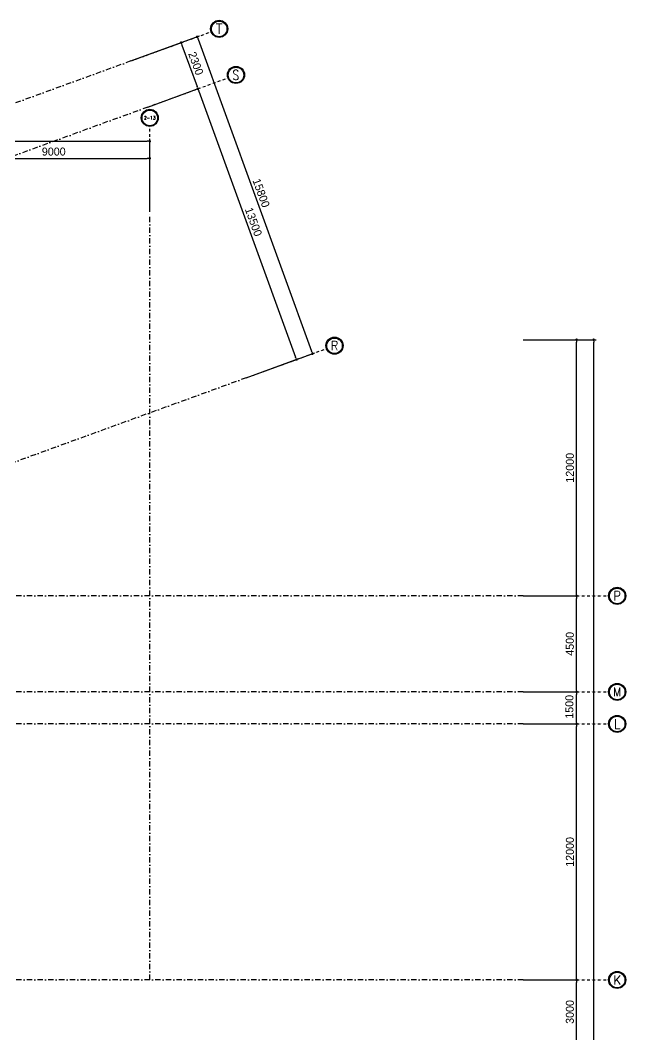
# Model space of a CAD drawing. Extents: x -354516 to 794396, y -401250 to -150594.
# Drawn here: x -246784 to -218416, y -334724 to -287188 of the extents above; entities that cross this region are included whole.
import ezdxf
from ezdxf.enums import TextEntityAlignment as Align

# ---------------------------------------------------------------- set-up
doc = ezdxf.new("R2010")
doc.units = 0
doc.header["$LTSCALE"] = 1000
doc.header["$MEASUREMENT"] = 0
doc.linetypes.add('DASHDOT2', pattern=[0.5, 0.25, -0.125, 0, -0.125])
doc.linetypes.add('DOTE', pattern=[2.42, 2, -0.2, 0.02, -0.2])
for name, color, linetype in [('5', 5, 'Continuous'), ('AXIS', 35, 'Continuous'), ('AXIS_TEXT', 7, 'Continuous'), ('DOTE', 251, 'DOTE'), ('墙体', 7, 'Continuous')]:
    doc.layers.add(name, color=color, linetype=linetype)
doc.styles.add('_TCH_AXIS', font='COMPLEX', dxfattribs={"bigfont": 'GBCBIG'})
doc.styles.add('COMPLEX', font='COMPLEX')
doc.styles.add('Word-n', font='stylu.ttf')
doc.dimstyles.new('1-150', dxfattribs={"dimscale": 150, "dimtxt": 2.5, "dimasz": 0.8, "dimexe": 0.8, "dimexo": 0, "dimgap": 0.8, "dimtad": 1, "dimdec": 0, "dimzin": 0, "dimdsep": 46, "dimtxsty": 'Word-n', "dimblk": 'DOT', "dimcen": 0, "dimclrd": 137, "dimclre": 137, "dimclrt": 35, "dimadec": 4, "dimazin": 0, "dimtfac": 1, "dimtdec": 0, "dimtofl": 0, "dimtmove": 2, "dimatfit": 3, "dimldrblk": 'A', "dimfxl": 0, "dimtolj": 1, "dimtzin": 0, "dimarcsym": 0})

# ---------------------------------------------------------------- blocks, each defined once
blk = doc.blocks.new('_AXISO')
blk.add_circle((0, 0), 0.5)
at = {"layer": 'AXIS_TEXT', "style": 'COMPLEX', "width": 1.041667}
blk.add_attdef('A', text='', height=0.56, dxfattribs=at).set_placement((-0.25, -0.28), (0.25, -0.28), align=Align.FIT)
blk = doc.blocks.new('_Dot')
at = {"color": 0, "linetype": 'ByBlock', "lineweight": -2}
blk.add_line((-0.5, 0), (-1, 0), dxfattribs=at)
at = {"color": 0, "linetype": 'ByBlock', "const_width": 0.5}
blk.add_lwpolyline([(-0.25, 0, 1), (0.25, 0, 1)], format="xyb", close=True, dxfattribs=at)
blk = doc.blocks.new('*D223')
at = {"layer": 'Defpoints', "color": 0}
for p in [(107436, 66587), (110736, 66587), (107436, -9413)]:
    blk.add_point(p, dxfattribs=at)
at = {"layer": '墙体', "color": 137, "lineweight": -2}
for p, q in [((107436, 66587), (110856, 66587)), ((110736, -9293), (110736, 66467)), ((107436, -9413), (110856, -9413))]:
    blk.add_line(p, q, dxfattribs=at)
at = {"layer": '墙体', "color": 137, "lineweight": -2, "xscale": 120, "yscale": 120, "zscale": 120}
for p, rotation in [((110736, 66587), 90), ((110736, -9413), 270)]:
    blk.add_blockref('_Dot', p, dxfattribs=dict(at, rotation=rotation))
at = {"layer": '墙体', "color": 35, "insert": (110414, 28587), "char_height": 375, "attachment_point": 5, "rotation": 90, "style": 'Word-n'}
blk.add_mtext('\\A1;76000', dxfattribs=at)
blk = doc.blocks.new('A')
at = {"color": 134}
for p, q in [((-0.37, 0), (-2.13, 0)), ((-1.44, 1.15), (-1.09, 1.44)), ((-1.44, 1.15), (-0.37, 0)), ((-1.44, -1.15), (-0.37, 0)), ((-1.09, 1.44), (0, 0)), ((-1.09, -1.44), (0, 0)), ((-1.44, -1.15), (-1.09, -1.44))]:
    blk.add_line(p, q, dxfattribs=at)
for points in [[(-1.44, 1.15), (-1.09, 1.44), (-0.37, 0), (0, 0)], [(-1.44, -1.15), (-1.09, -1.44), (-0.37, 0), (0, 0)]]:
    blk.add_solid(points, dxfattribs=at)
blk = doc.blocks.new('*D191')
at = {"layer": 'Defpoints', "color": 0}
for p in [(107436, 36587), (109936, 36587), (107436, 33587)]:
    blk.add_point(p, dxfattribs=at)
at = {"layer": '墙体', "color": 137, "lineweight": -2}
for p, q in [((107436, 36587), (110056, 36587)), ((109936, 33707), (109936, 36467)), ((107436, 33587), (110056, 33587))]:
    blk.add_line(p, q, dxfattribs=at)
at = {"layer": '墙体', "color": 137, "lineweight": -2, "xscale": 120, "yscale": 120, "zscale": 120}
for p, rotation in [((109936, 36587), 90), ((109936, 33587), 270)]:
    blk.add_blockref('_Dot', p, dxfattribs=dict(at, rotation=rotation))
at = {"layer": '墙体', "color": 35, "insert": (109621, 35087), "char_height": 375, "attachment_point": 5, "rotation": 90, "style": 'Word-n'}
blk.add_mtext('\\A1;3000', dxfattribs=at)
blk = doc.blocks.new('*D192')
at = {"layer": 'Defpoints', "color": 0}
for p in [(107436, 48587), (109936, 48587), (107436, 36587)]:
    blk.add_point(p, dxfattribs=at)
at = {"layer": '墙体', "color": 137, "lineweight": -2}
for p, q in [((107436, 48587), (110056, 48587)), ((109936, 36707), (109936, 48467)), ((107436, 36587), (110056, 36587))]:
    blk.add_line(p, q, dxfattribs=at)
at = {"layer": '墙体', "color": 137, "lineweight": -2, "xscale": 120, "yscale": 120, "zscale": 120}
for p, rotation in [((109936, 48587), 90), ((109936, 36587), 270)]:
    blk.add_blockref('_Dot', p, dxfattribs=dict(at, rotation=rotation))
at = {"layer": '墙体', "color": 35, "insert": (109622, 42587), "char_height": 375, "attachment_point": 5, "rotation": 90, "style": 'Word-n'}
blk.add_mtext('\\A1;12000', dxfattribs=at)
blk = doc.blocks.new('*D193')
at = {"layer": 'Defpoints', "color": 0}
for p in [(107436, 50087), (109936, 50087), (107436, 48587)]:
    blk.add_point(p, dxfattribs=at)
at = {"layer": '墙体', "color": 137, "lineweight": -2}
for p, q in [((107436, 50087), (110056, 50087)), ((109936, 48707), (109936, 49967)), ((107436, 48587), (110056, 48587))]:
    blk.add_line(p, q, dxfattribs=at)
at = {"layer": '墙体', "color": 137, "lineweight": -2, "xscale": 120, "yscale": 120, "zscale": 120}
for p, rotation in [((109936, 50087), 90), ((109936, 48587), 270)]:
    blk.add_blockref('_Dot', p, dxfattribs=dict(at, rotation=rotation))
at = {"layer": '墙体', "color": 35, "insert": (109598, 49386), "char_height": 375, "attachment_point": 5, "rotation": 90, "style": 'Word-n'}
blk.add_mtext('\\A1;1500', dxfattribs=at)
blk = doc.blocks.new('*D194')
at = {"layer": 'Defpoints', "color": 0}
for p in [(107436, 54587), (109936, 54587), (107436, 50087)]:
    blk.add_point(p, dxfattribs=at)
at = {"layer": '墙体', "color": 137, "lineweight": -2}
for p, q in [((107436, 54587), (110056, 54587)), ((109936, 50207), (109936, 54467)), ((107436, 50087), (110056, 50087))]:
    blk.add_line(p, q, dxfattribs=at)
at = {"layer": '墙体', "color": 137, "lineweight": -2, "xscale": 120, "yscale": 120, "zscale": 120}
for p, rotation in [((109936, 54587), 90), ((109936, 50087), 270)]:
    blk.add_blockref('_Dot', p, dxfattribs=dict(at, rotation=rotation))
at = {"layer": '墙体', "color": 35, "insert": (109619, 52337), "char_height": 375, "attachment_point": 5, "rotation": 90, "style": 'Word-n'}
blk.add_mtext('\\A1;4500', dxfattribs=at)
blk = doc.blocks.new('*D195')
at = {"layer": 'Defpoints', "color": 0}
for p in [(107436, 66587), (109936, 66587), (107436, 54587)]:
    blk.add_point(p, dxfattribs=at)
at = {"layer": '墙体', "color": 137, "lineweight": -2}
for p, q in [((107436, 66587), (110056, 66587)), ((109936, 54707), (109936, 66467)), ((107436, 54587), (110056, 54587))]:
    blk.add_line(p, q, dxfattribs=at)
at = {"layer": '墙体', "color": 137, "lineweight": -2, "xscale": 120, "yscale": 120, "zscale": 120}
for p, rotation in [((109936, 66587), 90), ((109936, 54587), 270)]:
    blk.add_blockref('_Dot', p, dxfattribs=dict(at, rotation=rotation))
at = {"layer": '墙体', "color": 35, "insert": (109622, 60587), "char_height": 375, "attachment_point": 5, "rotation": 90, "style": 'Word-n'}
blk.add_mtext('\\A1;12000', dxfattribs=at)
blk = doc.blocks.new('*D157')
at = {"layer": 'Defpoints', "color": 0}
for p in [(89936, 75887), (-12064, 72587), (89936, 72587)]:
    blk.add_point(p, dxfattribs=at)
at = {"layer": '墙体', "color": 137, "lineweight": -2}
for p, q in [((-12064, 72587), (-12064, 76007)), ((-11944, 75887), (89816, 75887)), ((89936, 72587), (89936, 76007))]:
    blk.add_line(p, q, dxfattribs=at)
at = {"layer": '墙体', "color": 137, "lineweight": -2, "xscale": 120, "yscale": 120, "zscale": 120, "rotation": 180}
blk.add_blockref('_Dot', (-12064, 75887), dxfattribs=at)
at = {"layer": '墙体', "color": 137, "lineweight": -2, "xscale": 120, "yscale": 120, "zscale": 120}
blk.add_blockref('_Dot', (89936, 75887), dxfattribs=at)
at = {"layer": '墙体', "color": 35, "insert": (38936, 76201), "char_height": 375, "attachment_point": 5, "style": 'Word-n'}
blk.add_mtext('\\A1;102000', dxfattribs=at)
blk = doc.blocks.new('*D169')
at = {"layer": 'Defpoints', "color": 0}
for p in [(89936, 75087), (80936, 72587), (89936, 72587)]:
    blk.add_point(p, dxfattribs=at)
at = {"layer": '墙体', "color": 137, "lineweight": -2}
for p, q in [((80936, 72587), (80936, 75207)), ((89936, 72587), (89936, 75207)), ((81056, 75087), (89816, 75087))]:
    blk.add_line(p, q, dxfattribs=at)
at = {"layer": '墙体', "color": 137, "lineweight": -2, "xscale": 120, "yscale": 120, "zscale": 120, "rotation": 180}
blk.add_blockref('_Dot', (80936, 75087), dxfattribs=at)
at = {"layer": '墙体', "color": 137, "lineweight": -2, "xscale": 120, "yscale": 120, "zscale": 120}
blk.add_blockref('_Dot', (89936, 75087), dxfattribs=at)
at = {"layer": '墙体', "color": 35, "insert": (85436, 75402), "char_height": 375, "attachment_point": 5, "style": 'Word-n'}
blk.add_mtext('\\A1;9000', dxfattribs=at)
blk = doc.blocks.new('*D183')
at = {"layer": 'Defpoints', "color": 0}
for p in [(89054, 79652), (97559, 65933), (94458, 64805)]:
    blk.add_point(p, dxfattribs=at)
at = {"layer": '墙体', "color": 137, "lineweight": -2}
for p, q in [((89054, 79652), (92268, 80821)), ((92196, 80668), (97518, 66046)), ((94458, 64805), (97672, 65974))]:
    blk.add_line(p, q, dxfattribs=at)
at = {"layer": '墙体', "color": 137, "lineweight": -2, "xscale": 120, "yscale": 120, "zscale": 120}
for p, rotation in [((92155, 80780), 110), ((97559, 65933), 290)]:
    blk.add_blockref('_Dot', p, dxfattribs=dict(at, rotation=rotation))
at = {"layer": '墙体', "color": 35, "insert": (95155, 73465), "char_height": 375, "attachment_point": 5, "rotation": 290, "style": 'Word-n'}
blk.add_mtext('\\A1;15800', dxfattribs=at)
blk = doc.blocks.new('*D184')
at = {"layer": 'Defpoints', "color": 0}
for p in [(89841, 77490), (96807, 65660), (94458, 64805)]:
    blk.add_point(p, dxfattribs=at)
at = {"layer": '墙体', "color": 137, "lineweight": -2}
for p, q in [((89841, 77490), (92303, 78387)), ((92231, 78233), (96766, 65772)), ((94458, 64805), (96920, 65701))]:
    blk.add_line(p, q, dxfattribs=at)
at = {"layer": '墙体', "color": 137, "lineweight": -2, "xscale": 120, "yscale": 120, "zscale": 120}
for p, rotation in [((92190, 78345), 110), ((96807, 65660), 290)]:
    blk.add_blockref('_Dot', p, dxfattribs=dict(at, rotation=rotation))
at = {"layer": '墙体', "color": 35, "insert": (94796, 72111), "char_height": 375, "attachment_point": 5, "rotation": 290, "style": 'Word-n'}
blk.add_mtext('\\A1;13500', dxfattribs=at)
blk = doc.blocks.new('*D185')
at = {"layer": 'Defpoints', "color": 0}
for p in [(89054, 79652), (92190, 78345), (89841, 77490)]:
    blk.add_point(p, dxfattribs=at)
at = {"layer": '墙体', "color": 137, "lineweight": -2}
for p, q in [((89054, 79652), (91516, 80548)), ((91444, 80394), (92149, 78458)), ((89841, 77490), (92303, 78387))]:
    blk.add_line(p, q, dxfattribs=at)
at = {"layer": '墙体', "color": 137, "lineweight": -2, "xscale": 120, "yscale": 120, "zscale": 120}
for p, rotation in [((91403, 80507), 110.0000000000002), ((92190, 78345), 290.0000000000002)]:
    blk.add_blockref('_Dot', p, dxfattribs=dict(at, rotation=rotation))
at = {"layer": '墙体', "color": 35, "insert": (92093, 79534), "char_height": 375, "attachment_point": 5, "rotation": 290, "style": 'Word-n'}
blk.add_mtext('\\A1;2300', dxfattribs=at)
blk = doc.blocks.new('GRID')
at = {"layer": '5', "color": 250, "ltscale": 2}
for centre in [(93188.5, 81150.7), (93975.2, 78989.4), (89936.4, 76980.7), (98592.5, 66303.6), (111836.4, 54580.7), (111836.4, 50080.7), (111836.4, 48580.7), (111836.4, 36580.7)]:
    blk.add_circle(centre, 364.6, dxfattribs=at)
at = {"layer": '墙体', "color": 35, "linetype": 'DASHDOT2', "ltscale": 0.5}
for p, q in [((89053.9, 79651.7), (92812.7, 81019.8)), ((89840.5, 77490.4), (93599.3, 78858.5)), ((89936.4, 72586.5), (89936.4, 76586.5)), ((94457.8, 64804.6), (98216.6, 66172.6)), ((107436.4, 54586.5), (111436.4, 54586.5)), ((107436.4, 50086.5), (111436.4, 50086.5)), ((107436.4, 48586.5), (111436.4, 48586.5)), ((107436.4, 36586.5), (111436.4, 36586.5))]:
    blk.add_line(p, q, dxfattribs=at)
at = {"layer": '墙体', "color": 250, "linetype": 'DASHDOT2', "lineweight": -3}
for p, q in [((89053.9, 79651.7), (53157.6, 66586.5)), ((89840.5, 77490.4), (53944.3, 64425.2)), ((89936.4, 36586.5), (89936.4, 72586.5)), ((94457.8, 64804.6), (66267, 54544)), ((107436.4, 54586.5), (-19063.6, 54586.5)), ((107436.4, 50086.5), (71936.4, 50086.5)), ((107436.4, 48586.5), (-19063.6, 48586.5)), ((107436.4, 36586.5), (-19063.6, 36586.5))]:
    blk.add_line(p, q, dxfattribs=at)
at = {"layer": 'AXIS'}
ref = blk.add_blockref('_AXISO', (93188.5, 81156.6), dxfattribs=dict(at, xscale=800, yscale=800, zscale=800))
ref.add_attrib('A', 'T', dxfattribs={"layer": 'AXIS_TEXT', "height": 455.7, "style": '_TCH_AXIS'}).set_placement((93025.8, 80928.8), (93351.3, 80928.8), align=Align.FIT)
ref = blk.add_blockref('_AXISO', (93975.2, 78995.3), dxfattribs=dict(at, xscale=800, yscale=800, zscale=800))
ref.add_attrib('A', 'S', dxfattribs={"layer": 'AXIS_TEXT', "height": 465.9, "style": '_TCH_AXIS'}).set_placement((93819.9, 78762.3), (94130.5, 78762.3), align=Align.FIT)
ref = blk.add_blockref('_AXISO', (89936.4, 76986.5), dxfattribs=dict(at, xscale=800, yscale=800, zscale=800))
ref.add_attrib('A', '2-13', dxfattribs={"layer": 'AXIS_TEXT', "height": 150.99, "style": '_TCH_AXIS'}).set_placement((89666.8, 76911), (90206, 76911), align=Align.FIT)
ref = blk.add_blockref('_AXISO', (98592.5, 66309.5), dxfattribs=dict(at, xscale=800, yscale=800, zscale=800))
ref.add_attrib('A', 'R', dxfattribs={"layer": 'AXIS_TEXT', "height": 425.2, "style": '_TCH_AXIS'}).set_placement((98410.2, 66096.9), (98774.7, 66096.9), align=Align.FIT)
ref = blk.add_blockref('_AXISO', (111836.4, 54586.5), dxfattribs=dict(at, xscale=800, yscale=800, zscale=800))
ref.add_attrib('A', 'P', dxfattribs={"layer": 'AXIS_TEXT', "height": 435.3, "style": '_TCH_AXIS'}).set_placement((111660.2, 54368.9), (112012.6, 54368.9), align=Align.FIT)
ref = blk.add_blockref('_AXISO', (111836.4, 50086.5), dxfattribs=dict(at, xscale=800, yscale=800, zscale=800))
ref.add_attrib('A', 'M', dxfattribs={"layer": 'AXIS_TEXT', "height": 396, "style": '_TCH_AXIS'}).set_placement((111638.4, 49888.6), (112034.4, 49888.6), align=Align.FIT)
ref = blk.add_blockref('_AXISO', (111836.4, 48586.5), dxfattribs=dict(at, xscale=800, yscale=800, zscale=800))
ref.add_attrib('A', 'L', dxfattribs={"layer": 'AXIS_TEXT', "height": 455.7, "style": '_TCH_AXIS'}).set_placement((111673.6, 48358.7), (111999.1, 48358.7), align=Align.FIT)
ref = blk.add_blockref('_AXISO', (111836.4, 36586.5), dxfattribs=dict(at, xscale=800, yscale=800, zscale=800))
ref.add_attrib('A', 'K', dxfattribs={"layer": 'AXIS_TEXT', "height": 415.3, "style": '_TCH_AXIS'}).set_placement((111648.5, 36378.9), (112024.2, 36378.9), align=Align.FIT)
at = {"layer": '墙体', "color": 137}
for p1, p2, distance, picture, middle in [((89053.9, 79651.7), (94457.8, 64804.6), 3300, '*D183', (95154.7, 73465.2)), ((89053.9, 79651.7), (89840.5, 77490.4), 2500, '*D185', (92093, 79534.1)), ((89840.5, 77490.4), (94457.8, 64804.6), 2500, '*D184', (94796.3, 72111)), ((-12063.6, 72586.5), (89936.4, 72586.5), 3300, '*D157', (38936.4, 76200.8)), ((80936.4, 72586.5), (89936.4, 72586.5), 2500, '*D169', (85436.4, 75401.6)), ((107436.4, -9413.5), (107436.4, 66586.5), -3300, '*D223', (110414.1, 28586.5)), ((107436.4, 54586.5), (107436.4, 66586.5), -2500, '*D195', (109622.2, 60586.5)), ((107436.4, 50086.5), (107436.4, 54586.5), -2500, '*D194', (109619.1, 52336.5)), ((107436.4, 36586.5), (107436.4, 48586.5), -2500, '*D192', (109622.2, 42586.5)), ((107436.4, 33586.5), (107436.4, 36586.5), -2500, '*D191', (109620.8, 35086.5))]:
    dim = blk.add_aligned_dim(p1=p1, p2=p2, distance=distance, dimstyle='1-150', dxfattribs=at)
    dim.commit()
    dim.dimension.update_dxf_attribs({"geometry": picture, "text_midpoint": middle})
dim = blk.add_linear_dim(base=(109936.4, 50086.5), p1=(107436.4, 48586.5), p2=(107436.4, 50086.5), angle=90, dimstyle='1-150', dxfattribs=at)
dim.commit()
dim.dimension.update_dxf_attribs({"geometry": '*D193', "text_midpoint": (109598.3, 49385.7), "dimtype": 161})

msp = doc.modelspace()

# ---------------------------------------------------------------- block references
at = {"layer": 'DOTE'}
msp.add_blockref('GRID', (-330652.1, -368744.6), dxfattribs=at)

doc.saveas('drawing.dxf')
